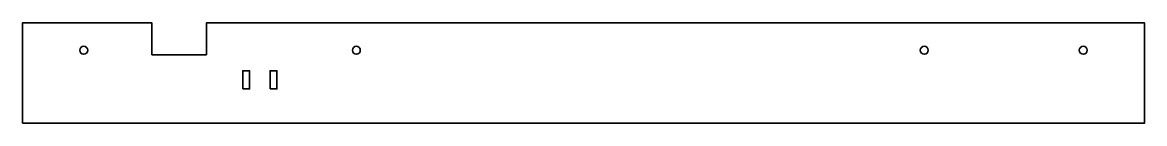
# Model space of a CAD drawing. Header units: millimetres. Extents: x 0 to 494, y 0 to 44.
import ezdxf

# ---------------------------------------------------------------- set-up
doc = ezdxf.new("R2010")
doc.units = ezdxf.units.MM
doc.layers.add('CORTE', color=7, linetype='CONTINUOUS', lineweight=35)

msp = doc.modelspace()

# ---------------------------------------------------------------- linework, layer by layer
at = {"layer": 'CORTE', "color": 7}
for points in [[(0, 0), (494, 0), (494, 44), (81, 44), (81, 30), (57, 30), (57, 44), (0, 44)], [(97, 15), (100, 15), (100, 23), (97, 23)], [(109, 15), (112, 15), (112, 23), (109, 23)]]:
    msp.add_lwpolyline(points, close=True, dxfattribs=at)
for centre in [(27, 32), (147, 32), (397, 32), (467, 32)]:
    msp.add_circle(centre, 1.75, dxfattribs=at)

doc.saveas('drawing.dxf')
